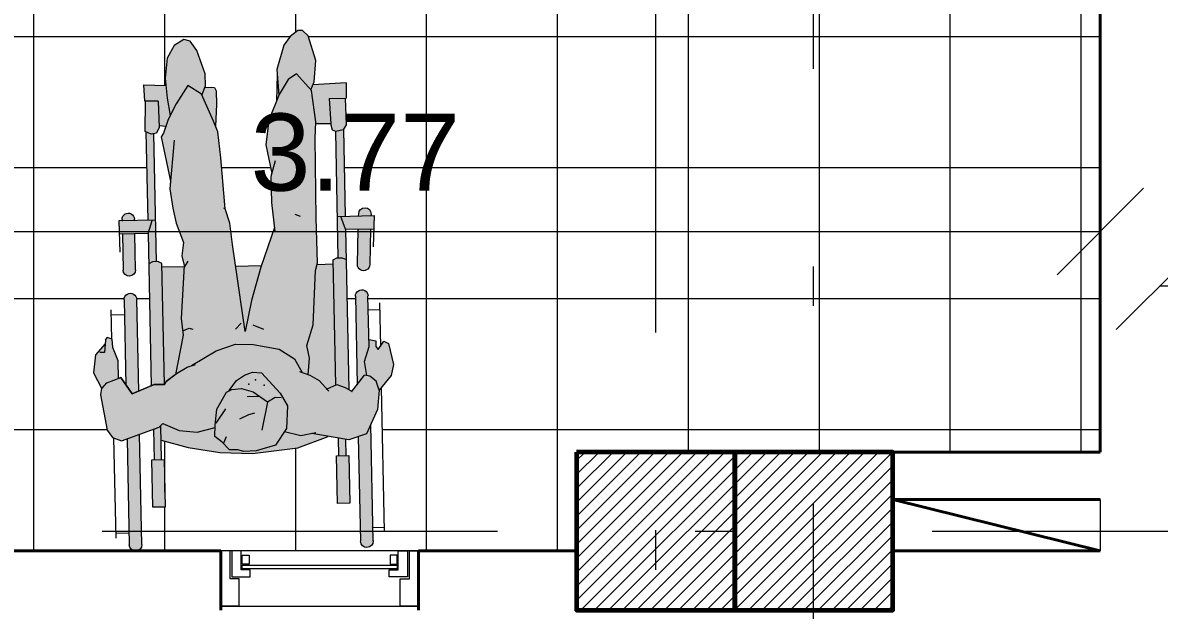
# Model space of a CAD drawing. Header units: inches. Extents: x 99003 to 99155, y 101852 to 101926.
# Drawn here: x 99043.391 to 99046.267, y 101884.755 to 101886.241 of the extents above; entities that cross this region are included whole.
import ezdxf

# ---------------------------------------------------------------- set-up
doc = ezdxf.new("R2010")
doc.units = ezdxf.units.IN
doc.header["$MEASUREMENT"] = 0
doc.linetypes.add('DASHDOTX2', pattern=[2, 1, -0.5, 0, -0.5])
for name, color, linetype, lineweight in [('A_CARP-MAD', 46, 'Continuous', 18), ('A_CARP-MET', 126, 'Continuous', 18), ('A_COLS', 1, 'Continuous', 60), ('A_EJES', 75, 'DASHDOTX2', 5), ('A_MUEB', 3, 'Continuous', 15), ('A_MURO', 7, 'Continuous', 40), ('A_PISO-ACHU', 251, 'Continuous', 0), ('A_TEXT-DIM', 54, 'Continuous', 13), ('A_VENT', 124, 'Continuous', 18), ('MUROS', 7, 'Continuous', 5)]:
    doc.layers.add(name, color=color, linetype=linetype, lineweight=lineweight)
doc.layers.add('SENALETICA Y PERSONAS', color=7, linetype='Continuous', lineweight=0, true_color=0x707070)
doc.styles.add('ARIAL', font='arial.ttf')
doc.dimstyles.new('BAN_REP_1-125', dxfattribs={"dimtxt": 0.195, "dimasz": 0.2188, "dimexe": 0.15, "dimexo": 0.03, "dimgap": 0.1, "dimtad": 1, "dimzin": 4, "dimdsep": 46, "dimtxsty": 'ARIAL', "dimblk": 'OBLIQUE', "dimcen": 0.1, "dimse1": 1, "dimse2": 1, "dimclrd": 256, "dimclre": 256, "dimclrt": 256, "dimadec": 0, "dimazin": 0, "dimtfac": 1, "dimtix": 1, "dimtofl": 0, "dimtmove": 1, "dimatfit": 3, "dimldrblk": 'OPEN90', "dimfxl": 1, "dimtolj": 1, "dimtzin": 0, "dimlwd": -1, "dimlwe": -1, "dimarcsym": 0})

# ---------------------------------------------------------------- blocks, each defined once
blk = doc.blocks.new('*U766')
at = {"layer": 'A_CARP-MAD'}
blk.add_lwpolyline([(0.1397, -0.0466), (0.0701, -0.0466), (0.0701, -0.0232), (0, -0.0232), (0, 0), (0.1397, 0)], dxfattribs=at)
for points in [[(0, -0.0279), (0.0652, -0.0279), (0.0652, -0.0744), (0.0479, -0.0744), (0.0479, -0.0511), (0, -0.0511)], [(0, -0.0279), (0.0652, -0.0279), (0.0652, -0.0744), (0.0479, -0.0744), (0.0479, -0.0511), (0, -0.0511)], [(0.0333, -0.0713), (0.0333, -0.0538), (0.0104, -0.0538), (0.0104, -0.0713)], [(0, -0.4721), (0.0652, -0.4721), (0.0652, -0.4256), (0.0479, -0.4256), (0.0479, -0.4489), (0, -0.4489)], [(0.0333, -0.4287), (0.0333, -0.4462), (0.0104, -0.4462), (0.0104, -0.4287)], [(0, -0.4768), (0, -0.5), (0.1397, -0.5), (0.1397, -0.4534), (0.0701, -0.4534), (0.0701, -0.4768)]]:
    blk.add_lwpolyline(points, close=True, dxfattribs=at)
at = {"layer": 'A_CARP-MET'}
blk.add_line((0.1397, -0.0466), (0.1397, 0), dxfattribs=at)
blk.add_lwpolyline([(0.0333, -0.0713), (0.0333, -0.0538), (0.0104, -0.0538), (0.0104, -0.0713)], close=True, dxfattribs=at)
at = {"layer": 'A_VENT'}
for p, q in [((0, -0.5), (0, 0)), ((0.1397, 0), (0.1397, -0.5))]:
    blk.add_line(p, q, dxfattribs=at)
blk.add_lwpolyline([(0.0361, -0.0538), (0.0361, -0.4462), (0.0454, -0.4462), (0.0454, -0.0538)], close=True, dxfattribs=at)
blk = doc.blocks.new('_Oblique')
at = {"color": 0, "linetype": 'ByBlock', "lineweight": -2}
blk.add_line((-0.5, -0.5), (0.5, 0.5), dxfattribs=at)
blk = doc.blocks.new('*D249')
at = {"layer": 'A_TEXT-DIM', "transparency": 16777216}
blk.add_line((99048.6672, 101885.5749), (99046.2672, 101885.5749), dxfattribs=at)
at = {"layer": 'DEFPOINTS', "color": 0, "transparency": 16777216}
for p in [(99046.2672, 101885.5749), (99048.6672, 101885.3574), (99046.2672, 101885.3304)]:
    blk.add_point(p, dxfattribs=at)
at = {"layer": 'A_TEXT-DIM', "transparency": 16777216, "xscale": 0.2188, "yscale": 0.2188, "zscale": 0.2188, "rotation": 180}
blk.add_blockref('_Oblique', (99046.2672, 101885.5749), dxfattribs=at)
at = {"layer": 'A_TEXT-DIM', "transparency": 16777216, "xscale": 0.2188, "yscale": 0.2188, "zscale": 0.2188}
blk.add_blockref('_Oblique', (99048.6672, 101885.5749), dxfattribs=at)
at = {"layer": 'A_TEXT-DIM', "transparency": 16777216, "insert": (99047.4672, 101885.7745), "char_height": 0.195, "attachment_point": 5, "style": 'ARIAL'}
blk.add_mtext('\\A1;2.40', dxfattribs=at)
blk = doc.blocks.new('_Open90')
at = {"color": 0, "linetype": 'ByBlock', "lineweight": -2}
for p, q in [((-0.5, 0.5), (0, 0)), ((0, 0), (-1, 0)), ((0, 0), (-0.5, -0.5))]:
    blk.add_line(p, q, dxfattribs=at)
blk = doc.blocks.new('PERSO-P6')
at = {"layer": 'A_MUEB', "true_color": 0xffffff}
h = blk.add_hatch(color=7, dxfattribs=at)
h.dxf.hatch_style = 2
h.paths.add_polyline_path([(0.8416, 0.0908), (0.8609, 0.106), (0.8743, 0.1236), (0.8739, 0.1346), (0.8614, 0.1476), (0.8047, 0.1635), (0.7558, 0.1589), (0.7372, 0.151), (0.7749, 0.1187), (0.762, 0.0989), (0.7282, 0.0775), (0.7265, 0.0767), (0.7857, 0.0738)])
h.paths.add_polyline_path([(0.8172, -0.1778), (0.8462, -0.1614), (0.859, -0.1391), (0.8552, -0.1244), (0.8336, -0.1092), (0.7796, -0.0918), (0.7516, -0.0911), (0.7303, -0.1002), (0.7325, -0.1011), (0.7535, -0.1316), (0.7114, -0.1595), (0.6849, -0.1738), (0.7252, -0.1798), (0.7708, -0.1837)])
h.paths.add_polyline_path([(0.1432, 0.2723), (0.1608, 0.2723), (0.1569, 0.2879), (0.1441, 0.2876), (0.1375, 0.2935), (0.1558, 0.3062), (0.1506, 0.3169), (0.1019, 0.3279), (0.077, 0.3215), (0.0434, 0.2938), (0.0642, 0.287), (0.0763, 0.2727), (0.0776, 0.2658), (0.1102, 0.261)])
h = blk.add_hatch(color=7, dxfattribs=at)
h.dxf.hatch_style = 1
h.paths.add_polyline_path([(-0.0341, -0.0857), (-0.0442, -0.1274), (-0.0397, -0.1681), (-0.0228, -0.2053), (-0.031, -0.2139), (-0.0607, -0.3012), (-0.0519, -0.322), (-0.0355, -0.3339), (0.0467, -0.3478), (0.0613, -0.345), (0.0974, -0.3628), (0.1389, -0.3569), (0.1636, -0.3346), (0.1719, -0.3338), (0.1775, -0.3298), (0.1734, -0.318), (0.1547, -0.3166), (0.1233, -0.3051), (0.083, -0.3057), (0.0849, -0.3004), (0.0473, -0.275), (0.0672, -0.2239), (0.0671, -0.2003), (0.0739, -0.1958), (0.0897, -0.1745), (0.1798, -0.1549), (0.2176, -0.1583), (0.336, -0.1493), (0.337, -0.1487), (0.337, -0.1493), (0.3397, -0.1491), (0.362, -0.1537), (0.3924, -0.1493), (0.4372, -0.1656), (0.4716, -0.1722), (0.5169, -0.1785), (0.5341, -0.1766), (0.6363, -0.1955), (0.6446, -0.1904), (0.6604, -0.1844), (0.6762, -0.1785), (0.6849, -0.1738), (0.7114, -0.1595), (0.7535, -0.1316), (0.7325, -0.1011), (0.6703, -0.0747), (0.6456, -0.0654), (0.5853, -0.0594), (0.4679, -0.0518), (0.4344, -0.0418), (0.3853, -0.0369), (0.1849, -0.0115), (0.2556, 0.0043), (0.3321, 0.027), (0.4225, 0.0606), (0.4799, 0.0548), (0.5401, 0.0549), (0.5472, 0.057), (0.6133, 0.0449), (0.6699, 0.0527), (0.7282, 0.0775), (0.762, 0.0989), (0.7749, 0.1187), (0.7357, 0.1523), (0.6637, 0.1604), (0.6259, 0.1585), (0.4422, 0.1568), (0.339, 0.158), (0.3219, 0.1527), (0.1972, 0.145), (0.1495, 0.1292), (0.1208, 0.1347), (0.0826, 0.1313), (0.0812, 0.1351), (0.0685, 0.1558), (0.0487, 0.1729), (0.0588, 0.1962), (0.0511, 0.2156), (0.0421, 0.2311), (0.0786, 0.2608), (0.0763, 0.2727), (0.0642, 0.287), (0.0434, 0.2938), (-0.0006, 0.289), (-0.0564, 0.2622), (-0.0691, 0.2213), (-0.0529, 0.1369), (-0.0579, 0.1114), (-0.0473, 0.0734), (-0.0776, 0.0521), (-0.0899, 0.0077), (-0.0907, -0.0206), (-0.0863, -0.0346), (-0.0861, -0.0534), (-0.0686, -0.0702), (-0.0549, -0.087)])
h = blk.add_hatch(color=7, dxfattribs=at)
h.dxf.hatch_style = 1
h.paths.add_polyline_path([(0.6496, -0.2322), (0.7191, -0.2299), (0.7186, -0.2009), (0.6584, -0.1999), (0.6449, -0.2061), (0.6428, -0.2184)])
h.paths.add_polyline_path([(0.7191, -0.2312), (0.7572, -0.233), (0.7541, -0.1823), (0.7252, -0.1798), (0.6849, -0.1738), (0.6762, -0.1785), (0.6604, -0.1844), (0.6621, -0.1999), (0.7186, -0.2009)])
h.paths.add_polyline_path([(0.7303, -0.1002), (0.7486, -0.0923), (0.7472, -0.0705), (0.7397, -0.0669), (0.708, -0.0665), (0.6585, -0.0702), (0.6703, -0.0747)])
h.paths.add_polyline_path([(0.7138, 0.0714), (0.7746, 0.0744), (0.7265, 0.0767)])
h.paths.add_polyline_path([(0.6588, 0.1601), (0.6637, 0.1604), (0.7357, 0.1523), (0.7372, 0.151), (0.7487, 0.1559), (0.7517, 0.2323), (0.7162, 0.2318), (0.7165, 0.1929), (0.6579, 0.1948)])
h.paths.add_polyline_path([(0.6403, 0.2059), (0.6404, 0.2059), (0.6434, 0.1983), (0.6579, 0.1948), (0.7165, 0.1929), (0.7162, 0.2296), (0.6549, 0.2304), (0.6439, 0.223)])
h.paths.add_polyline_path([(0.4451, 0.2059), (0.6403, 0.2059), (0.6439, 0.223), (0.6454, 0.224), (0.4451, 0.224)])
h.paths.add_polyline_path([(0.4451, -0.2305), (0.6487, -0.2305), (0.6428, -0.2184), (0.6438, -0.2124), (0.4451, -0.2124)])
h.paths.add_polyline_path([(0.3338, 0.2495), (0.4151, 0.2533), (0.4151, 0.2817), (0.3325, 0.2778, 1)])
h.paths.add_polyline_path([(0.4151, 0.2237), (0.4451, 0.2137), (0.4451, 0.224), (0.4451, 0.2902), (0.4151, 0.2886)])
h.paths.add_polyline_path([(0.4451, 0.2547), (0.4503, 0.2549, 1), (0.449, 0.2833), (0.4451, 0.2831)])
h.paths.add_polyline_path([(0.3499, 0.215), (0.3499, 0.2059), (0.4451, 0.2059), (0.4451, 0.2137), (0.4146, 0.2238), (0.3453, 0.2238)])
h = blk.add_hatch(color=7, dxfattribs=at)
h.dxf.hatch_style = 1
h.paths.add_polyline_path([(0.0473, -0.275), (0.0676, -0.2887), (0.2637, -0.2887, 1), (0.2637, -0.2596), (0.0533, -0.2596)])
h.paths.add_polyline_path([(-0.2997, -0.2596, 1), (-0.2997, -0.2887), (-0.0565, -0.2887), (-0.0466, -0.2596)])
h.paths.add_polyline_path([(0.1102, 0.261), (0.0776, 0.2658), (0.0786, 0.2608), (0.0569, 0.2432), (0.2607, 0.2432, 1), (0.2607, 0.2723), (0.1432, 0.2723)])
h.paths.add_polyline_path([(-0.3027, 0.2432), (-0.0623, 0.2432), (-0.0564, 0.2622), (-0.0353, 0.2723), (-0.3027, 0.2723, 1)])
h = blk.add_hatch(color=7, dxfattribs=at)
h.dxf.hatch_style = 1
h.paths.add_polyline_path([(0.0739, -0.1958), (0.0671, -0.2003), (0.3378, -0.2003), (0.337, -0.1493), (0.2176, -0.1583), (0.1798, -0.1549), (0.0897, -0.1745)])
h.paths.add_polyline_path([(-0.079, -0.1488), (-0.061, -0.2104), (-0.0277, -0.2104), (-0.0228, -0.2053), (-0.0397, -0.1681), (-0.0442, -0.1274), (-0.0341, -0.0857), (-0.0549, -0.087), (-0.0686, -0.0702), (-0.0861, -0.0534), (-0.0863, -0.0346), (-0.0907, -0.0206), (-0.0899, 0.0077), (-0.0776, 0.0521), (-0.0473, 0.0734), (-0.0579, 0.1114), (-0.0529, 0.1369), (-0.06, 0.1739), (-0.0847, 0.1034), (-0.096, -0.0011), (-0.0919, -0.0756)])
h.paths.add_polyline_path([(0.0672, -0.2239), (0.0647, -0.2304), (0.3453, -0.2304), (0.3499, -0.2216), (0.3499, -0.2091), (0.3453, -0.2003), (0.0671, -0.2003), (0.0671, -0.2003)])
h.paths.add_polyline_path([(-0.1054, -0.2267), (-0.0354, -0.2267), (-0.031, -0.2139), (-0.0277, -0.2104), (-0.1054, -0.2104)])
h.paths.add_polyline_path([(-0.2146, -0.2325), (-0.1054, -0.2325), (-0.1054, -0.2044), (-0.2146, -0.2044)])
h.paths.add_polyline_path([(0.0511, 0.2156), (0.0588, 0.1962), (0.0578, 0.1938), (0.3453, 0.1938), (0.3499, 0.2026), (0.3499, 0.215), (0.3453, 0.2238), (0.0463, 0.2238)])
h.paths.add_polyline_path([(-0.1054, 0.1979), (-0.0646, 0.1979), (-0.0677, 0.2142), (-0.1054, 0.2142)])
h.paths.add_polyline_path([(-0.2146, 0.1921), (-0.1054, 0.1921), (-0.1054, 0.2202), (-0.2146, 0.2202)])
h = blk.add_hatch(color=7, dxfattribs=at)
h.dxf.hatch_style = 1
h.paths.add_polyline_path([(0.1849, -0.0115), (0.3357, -0.0307), (0.3361, 0.0284), (0.3321, 0.027), (0.2556, 0.0043)])
h.paths.add_polyline_path([(0.0487, 0.1729), (0.0685, 0.1558), (0.0812, 0.1351), (0.0826, 0.1313), (0.1208, 0.1347), (0.1495, 0.1292), (0.1972, 0.145), (0.3219, 0.1527), (0.3356, 0.157), (0.3361, 0.1938), (0.0578, 0.1938)])
h = blk.add_hatch(color=7, dxfattribs=at)
h.dxf.hatch_style = 1
h.paths.add_polyline_path([(0.3499, -0.2216), (0.3453, -0.2304), (0.4151, -0.2304), (0.4151, -0.2965), (0.4451, -0.2967), (0.4451, -0.2124), (0.3499, -0.2124)])
h.paths.add_polyline_path([(0.332, -0.2896), (0.4151, -0.2896), (0.4151, -0.2612), (0.332, -0.2612, 1)])
h.paths.add_polyline_path([(0.4451, -0.2896), (0.4486, -0.2896, 1), (0.4486, -0.2612), (0.4451, -0.2612)])
at = {"layer": 'A_MUEB'}
for p, q in [((0.077, 0.3215), (0.0434, 0.2938)), ((0.1019, 0.3279), (0.077, 0.3215)), ((0.1506, 0.3169), (0.1019, 0.3279)), ((0.1558, 0.3062), (0.1506, 0.3169)), ((0.049, 0.2985), (-0.2807, 0.2985)), ((-0.2722, 0.2985), (-0.2722, 0.2723)), ((-0.0006, 0.289), (-0.0564, 0.2622)), ((0.0434, 0.2938), (-0.0006, 0.289)), ((0.0434, 0.2938), (0.0642, 0.287)), ((0.1375, 0.2935), (0.1558, 0.3062)), ((0.1441, 0.2876), (0.1375, 0.2935)), ((0.1569, 0.2879), (0.1441, 0.2876)), ((0.2442, 0.2985), (0.1447, 0.2985)), ((0.1607, 0.2726), (0.1569, 0.2879)), ((0.229, 0.2723), (0.229, 0.2985)), ((0.4451, 0.2902), (0.3735, 0.2863)), ((0.4151, 0.2238), (0.4151, 0.2886)), ((0.4451, 0.2057), (0.4451, 0.2902)), ((-0.3027, 0.2723), (-0.0353, 0.2723)), ((-0.0564, 0.2622), (-0.0691, 0.2213)), ((0.0642, 0.287), (0.0763, 0.2727)), ((0.0763, 0.2727), (0.0786, 0.2608)), ((0.0779, 0.2658), (0.1102, 0.261)), ((0.1102, 0.261), (0.1443, 0.2727)), ((0.1432, 0.2723), (0.2607, 0.2723)), ((0.4151, 0.2817), (0.3325, 0.2778)), ((0.449, 0.2833), (0.4451, 0.2831)), ((-0.0623, 0.2432), (-0.3027, 0.2432)), ((0.0409, 0.2301), (0.0786, 0.2608)), ((0.2607, 0.2432), (0.0569, 0.2432)), ((0.3338, 0.2495), (0.415, 0.2533)), ((0.4451, 0.2547), (0.4503, 0.2549)), ((-0.2146, 0.2202), (-0.2146, 0.1921)), ((-0.1054, 0.2202), (-0.2146, 0.2202)), ((-0.1054, 0.1921), (-0.1054, 0.2202)), ((-0.1054, 0.2142), (-0.0677, 0.2142)), ((-0.0691, 0.2213), (-0.0529, 0.1369)), ((0.0511, 0.2156), (0.0421, 0.2311)), ((0.4151, 0.2238), (0.0463, 0.2238)), ((0.0588, 0.1962), (0.0511, 0.2156)), ((0.3499, 0.215), (0.3453, 0.2238)), ((0.3499, 0.2026), (0.3499, 0.215)), ((0.4153, 0.2236), (0.4445, 0.2138)), ((0.6454, 0.224), (0.4451, 0.224)), ((0.6439, 0.223), (0.6403, 0.2059)), ((0.6549, 0.2304), (0.6439, 0.223)), ((0.7162, 0.2296), (0.6549, 0.2304)), ((0.7517, 0.2323), (0.7162, 0.2318)), ((0.7165, 0.1929), (0.7162, 0.2318)), ((0.7517, 0.2323), (0.7487, 0.1559)), ((-0.2146, 0.1921), (-0.1054, 0.1921)), ((-0.1053, 0.1979), (-0.0646, 0.1979)), ((0.0485, 0.1725), (0.0588, 0.1962)), ((0.0578, 0.1938), (0.3453, 0.1938)), ((0.3356, 0.157), (0.3361, 0.1939)), ((0.3453, 0.1938), (0.3499, 0.2026)), ((0.3499, 0.2059), (0.6404, 0.2059)), ((0.6404, 0.2059), (0.6434, 0.1983)), ((0.6434, 0.1983), (0.6579, 0.1948)), ((0.6579, 0.1948), (0.6588, 0.1601)), ((0.7165, 0.1929), (0.6579, 0.1948)), ((-0.0847, 0.1034), (-0.06, 0.1739)), ((0.0685, 0.1558), (0.0435, 0.1773)), ((0.3219, 0.1527), (0.339, 0.158)), ((0.339, 0.158), (0.4422, 0.1568)), ((0.4422, 0.1568), (0.6259, 0.1585)), ((0.6259, 0.1585), (0.6637, 0.1604)), ((0.6637, 0.1604), (0.7357, 0.1523)), ((0.7372, 0.151), (0.7558, 0.1589)), ((0.7558, 0.1589), (0.8047, 0.1635)), ((0.8047, 0.1635), (0.8614, 0.1476)), ((-0.0511, 0.1458), (-0.0579, 0.1114)), ((0.0812, 0.1351), (0.0685, 0.1558)), ((0.0901, 0.1108), (0.0812, 0.1351)), ((0.0826, 0.1313), (0.1208, 0.1347)), ((0.1208, 0.1347), (0.1495, 0.1292)), ((0.1495, 0.1292), (0.1972, 0.145)), ((0.1972, 0.145), (0.3219, 0.1527)), ((0.7357, 0.1523), (0.7749, 0.1187)), ((0.8614, 0.1476), (0.8739, 0.1346)), ((0.8739, 0.1346), (0.8743, 0.1236)), ((-0.0579, 0.1114), (-0.0473, 0.0734)), ((0.1198, 0.1006), (0.0878, 0.1171)), ((0.4465, 0.1212), (0.4517, 0.1091)), ((0.7749, 0.1187), (0.762, 0.0989)), ((0.8609, 0.106), (0.8416, 0.0908)), ((0.8743, 0.1236), (0.8609, 0.106)), ((-0.096, -0.0011), (-0.0847, 0.1034)), ((-0.04, 0.0785), (-0.0776, 0.0521)), ((0.0124, 0.0821), (-0.04, 0.0785)), ((0.0414, 0.0653), (0.0124, 0.0821)), ((0.1426, 0.0654), (0.1198, 0.1006)), ((0.762, 0.0989), (0.7282, 0.0775)), ((0.8416, 0.0908), (0.7857, 0.0738)), ((0.0222, 0.0358), (0.0329, 0.0541)), ((0.0329, 0.0541), (0.0316, 0.0674)), ((0.0894, 0.0234), (0.0414, 0.0653)), ((0.1551, 0.0059), (0.1426, 0.0654)), ((0.4225, 0.0606), (0.3321, 0.027)), ((0.4799, 0.0548), (0.4131, 0.0615)), ((0.5401, 0.0549), (0.4799, 0.0548)), ((0.5758, 0.0657), (0.5401, 0.0549)), ((0.6133, 0.0449), (0.5472, 0.057)), ((0.6699, 0.0527), (0.6133, 0.0449)), ((0.7282, 0.0775), (0.6699, 0.0527)), ((0.7746, 0.0744), (0.7136, 0.0713)), ((0.7857, 0.0738), (0.7265, 0.0767)), ((-0.0776, 0.0521), (-0.0899, 0.0077)), ((0.0213, 0.0363), (-0.0425, 0.0219)), ((0.046, 0.0034), (0.0222, 0.0358)), ((0.1889, 0.0311), (0.1992, 0.0068)), ((0.3321, 0.027), (0.2556, 0.0043)), ((0.3357, -0.0307), (0.3361, 0.0284)), ((-0.0899, 0.0077), (-0.0907, -0.0206)), ((-0.0063, -0.0075), (-0.0023, 0.0063)), ((0.0355, -0.0105), (0.0356, 0.0164)), ((0.0539, -0.0233), (0.046, 0.0034)), ((0.0846, -0.0153), (0.0915, 0.003)), ((0.0915, 0.003), (0.0894, 0.0234)), ((0.156, -0.0347), (0.1551, 0.0059)), ((0.2556, 0.0043), (0.1849, -0.0115)), ((-0.0919, -0.0756), (-0.096, -0.0011)), ((-0.0907, -0.0206), (-0.0863, -0.0346)), ((-0.0153, -0.0287), (-0.0063, -0.0075)), ((0.052, -0.0454), (0.0539, -0.0233)), ((0.0727, -0.0341), (0.0846, -0.0153)), ((0.1849, -0.0115), (0.3853, -0.0369)), ((0.2047, -0.0203), (0.1911, -0.0337)), ((-0.0863, -0.0346), (-0.0861, -0.0534)), ((0.0463, -0.0578), (0.052, -0.0454)), ((0.0504, -0.0515), (0.0727, -0.0341)), ((0.1423, -0.0791), (0.156, -0.0347)), ((0.3853, -0.0369), (0.4344, -0.0418)), ((0.4344, -0.0418), (0.4679, -0.0518)), ((0.4679, -0.0518), (0.5853, -0.0594)), ((0.4679, -0.0518), (0.4698, -0.0552)), ((-0.079, -0.1488), (-0.0919, -0.0756)), ((-0.0861, -0.0534), (-0.0686, -0.0702)), ((-0.07, -0.0664), (-0.0555, -0.0601)), ((-0.0686, -0.0702), (-0.0549, -0.087)), ((0.0079, -0.0612), (-0.0246, -0.0835)), ((0.0076, -0.0807), (0.0463, -0.0578)), ((0.5853, -0.0594), (0.6456, -0.0654)), ((0.6456, -0.0654), (0.6703, -0.0747)), ((0.708, -0.0665), (0.6585, -0.0702)), ((0.6703, -0.0747), (0.7325, -0.1011)), ((0.7397, -0.0669), (0.708, -0.0665)), ((0.7472, -0.0705), (0.7397, -0.0669)), ((0.7486, -0.0923), (0.7472, -0.0705)), ((-0.0549, -0.087), (-0.029, -0.0854)), ((-0.0442, -0.1274), (-0.0341, -0.0857)), ((-0.029, -0.0854), (0.0076, -0.0807)), ((0.1093, -0.1372), (0.1423, -0.0791)), ((0.7303, -0.1002), (0.7516, -0.0911)), ((0.7325, -0.1011), (0.7535, -0.1316)), ((0.7516, -0.0911), (0.7796, -0.0918)), ((0.7796, -0.0918), (0.8336, -0.1092)), ((-0.0397, -0.1681), (-0.0442, -0.1274)), ((0.1057, -0.1471), (0.1116, -0.1274)), ((0.8336, -0.1092), (0.8552, -0.1244)), ((0.8552, -0.1244), (0.859, -0.1391)), ((-0.061, -0.2104), (-0.079, -0.1488)), ((0.1798, -0.1549), (0.0897, -0.1745)), ((0.0916, -0.1719), (0.1057, -0.1471)), ((0.2176, -0.1583), (0.1798, -0.1549)), ((0.1892, -0.1551), (0.1951, -0.1406)), ((0.1951, -0.1406), (0.1925, -0.1319)), ((0.3397, -0.1491), (0.2176, -0.1583)), ((0.3495, -0.1406), (0.336, -0.1493)), ((0.3378, -0.2003), (0.337, -0.1493)), ((0.362, -0.1537), (0.3397, -0.1491)), ((0.3924, -0.1493), (0.362, -0.1537)), ((0.4372, -0.1656), (0.3924, -0.1493)), ((0.7535, -0.1316), (0.7114, -0.1595)), ((0.859, -0.1391), (0.8462, -0.1614)), ((-0.0228, -0.2053), (-0.0397, -0.1681)), ((0.0739, -0.1958), (0.0916, -0.1719)), ((0.4716, -0.1722), (0.4372, -0.1656)), ((0.5169, -0.1785), (0.4716, -0.1722)), ((0.6283, -0.1663), (0.5169, -0.1785)), ((0.6363, -0.1955), (0.5341, -0.1766)), ((0.6762, -0.1785), (0.6446, -0.1904)), ((0.7114, -0.1595), (0.6762, -0.1785)), ((0.7252, -0.1798), (0.6849, -0.1738)), ((0.7708, -0.1837), (0.7252, -0.1798)), ((0.7572, -0.233), (0.7541, -0.1823)), ((0.8172, -0.1778), (0.7708, -0.1837)), ((0.8462, -0.1614), (0.8172, -0.1778)), ((-0.1054, -0.2044), (-0.2146, -0.2044)), ((-0.2146, -0.2044), (-0.2146, -0.2325)), ((-0.1054, -0.2325), (-0.1054, -0.2044)), ((-0.031, -0.2139), (-0.0228, -0.2053)), ((0.0671, -0.2003), (0.0739, -0.1958)), ((0.0672, -0.2239), (0.0671, -0.2003)), ((0.0671, -0.2003), (0.3453, -0.2003)), ((0.3453, -0.2003), (0.3499, -0.2091)), ((0.3499, -0.2091), (0.3499, -0.2216)), ((0.6446, -0.1904), (0.6363, -0.1955)), ((0.6449, -0.2061), (0.6428, -0.2184)), ((0.6584, -0.1999), (0.6449, -0.2061)), ((0.7186, -0.2009), (0.6584, -0.1999)), ((0.6604, -0.1844), (0.6621, -0.1999)), ((0.7186, -0.2009), (0.7191, -0.2312)), ((-0.2146, -0.2325), (-0.1054, -0.2325)), ((-0.1054, -0.2104), (-0.0277, -0.2104)), ((-0.1053, -0.2267), (-0.0354, -0.2267)), ((-0.0607, -0.3012), (-0.031, -0.2139)), ((0.0473, -0.275), (0.0672, -0.2239)), ((0.4151, -0.2304), (0.0647, -0.2304)), ((0.3499, -0.2216), (0.3453, -0.2304)), ((0.3504, -0.2124), (0.6438, -0.2124)), ((0.4151, -0.2303), (0.4151, -0.2965)), ((0.4153, -0.2301), (0.4445, -0.2204)), ((0.4451, -0.2122), (0.4451, -0.2967)), ((0.6487, -0.2305), (0.4451, -0.2305)), ((0.6428, -0.2184), (0.6496, -0.2322)), ((0.6496, -0.2322), (0.7191, -0.2299)), ((0.7191, -0.2312), (0.7572, -0.233)), ((-0.2997, -0.2596), (-0.0466, -0.2596)), ((0.0533, -0.2596), (0.2637, -0.2596)), ((0.332, -0.2612), (0.4151, -0.2612)), ((0.4451, -0.2612), (0.4486, -0.2612)), ((0.0849, -0.3004), (0.0473, -0.275)), ((-0.0565, -0.2887), (-0.2997, -0.2887)), ((-0.2724, -0.3195), (-0.2724, -0.2887)), ((-0.0519, -0.322), (-0.0607, -0.3012)), ((0.2637, -0.2887), (0.0676, -0.2887)), ((0.0738, -0.3322), (0.0849, -0.3004)), ((0.083, -0.3057), (0.1233, -0.3051)), ((0.1233, -0.3051), (0.1547, -0.3166)), ((0.2298, -0.3195), (0.2298, -0.2887)), ((0.4151, -0.2896), (0.332, -0.2896)), ((0.4451, -0.2967), (0.3734, -0.2962)), ((0.4486, -0.2896), (0.4448, -0.2896)), ((-0.053, -0.3195), (-0.2836, -0.3195)), ((-0.0355, -0.3339), (-0.0519, -0.322)), ((0.0467, -0.3478), (-0.0355, -0.3339)), ((0.062, -0.3437), (0.0738, -0.3322)), ((0.1636, -0.3346), (0.1389, -0.3569)), ((0.1437, -0.3365), (0.1434, -0.3471)), ((0.1719, -0.3338), (0.1437, -0.3365)), ((0.1547, -0.3166), (0.1734, -0.318)), ((0.1719, -0.3338), (0.1775, -0.3298)), ((0.1734, -0.318), (0.1775, -0.3298)), ((0.2414, -0.3195), (0.1739, -0.3195)), ((0.0613, -0.345), (0.0467, -0.3478)), ((0.0974, -0.3628), (0.0613, -0.345)), ((0.1389, -0.3569), (0.0974, -0.3628))]:
    blk.add_line(p, q, dxfattribs=at)
for points in [[(0.6849, -0.1738), (0.6762, -0.1785), (0.6604, -0.1844), (0.6446, -0.1904), (0.6363, -0.1955), (0.5341, -0.1766), (0.5169, -0.1785), (0.4716, -0.1722), (0.4372, -0.1656), (0.3924, -0.1493), (0.362, -0.1537), (0.3397, -0.1491), (0.2176, -0.1583), (0.1798, -0.1549), (0.0897, -0.1745)], [(0.0897, -0.1745), (0.0739, -0.1958), (0.0671, -0.2003), (0.0672, -0.2239), (0.0473, -0.275), (0.0849, -0.3004), (0.083, -0.3057), (0.1233, -0.3051)]]:
    blk.add_lwpolyline(points, dxfattribs=at)
for centre, radius, start, end in [((-0.3027, 0.2578), 0.0146, 90, 270), ((0.2607, 0.2578), 0.0146, 270, 90), ((0.3332, 0.2637), 0.0142, 92.6629, 272.6629), ((0.4496, 0.2691), 0.0142, 272.6629, 92.6629), ((-0.2997, -0.2742), 0.0146, 90, 270), ((0.2637, -0.2742), 0.0146, 270, 90), ((0.332, -0.2754), 0.0142, 90, 270), ((0.4486, -0.2754), 0.0142, 270, 90)]:
    blk.add_arc(centre, radius, start, end, dxfattribs=at)
for p in [(0.0608, 0.0293), (0.0737, 0.0094), (0.0637, -0.0063)]:
    blk.add_point(p, dxfattribs=at)
blk = doc.blocks.new('*D417')
at = {"layer": 'A_TEXT-DIM', "transparency": 16777216}
blk.add_line((99042.3475, 101885.7132), (99046.1172, 101885.7132), dxfattribs=at)
at = {"layer": 'DEFPOINTS', "color": 0, "transparency": 16777216}
for p in [(99046.1172, 101885.7132), (99046.1172, 101885.1555), (99042.3475, 101884.9054)]:
    blk.add_point(p, dxfattribs=at)
at = {"layer": 'A_TEXT-DIM', "transparency": 16777216, "xscale": 0.2188, "yscale": 0.2188, "zscale": 0.2188, "rotation": 180}
blk.add_blockref('_Oblique', (99042.3475, 101885.7132), dxfattribs=at)
at = {"layer": 'A_TEXT-DIM', "transparency": 16777216, "xscale": 0.2188, "yscale": 0.2188, "zscale": 0.2188}
blk.add_blockref('_Oblique', (99046.1172, 101885.7132), dxfattribs=at)
at = {"layer": 'A_TEXT-DIM', "transparency": 16777216, "insert": (99044.2324, 101885.9128), "char_height": 0.195, "attachment_point": 5, "style": 'ARIAL'}
blk.add_mtext('\\A1;3.77', dxfattribs=at)

msp = doc.modelspace()

# ---------------------------------------------------------------- hatches: boundary and pattern name
at = {"layer": 'A_PISO-ACHU'}
h = msp.add_hatch(dxfattribs=at)
h.set_pattern_fill('NET', color=256, scale=2.65, angle=360)
h.paths.add_polyline_path([(99046.1172, 101887.0054), (99045.5922, 101887.0054), (99044.5922, 101887.0054), (99042.3475, 101887.0054), (99042.3475, 101885.8054), (99042.3575, 101885.8054), (99042.3575, 101885.7854), (99042.3675, 101885.7854, -0.414214), (99042.4275, 101885.7254), (99042.4275, 101885.4941), (99042.6626, 101885.579, -0.120571), (99042.7813, 101885.5795, -0.049178), (99042.9131, 101885.5315, -0.296586), (99042.9835, 101885.4054, -0.296586), (99042.9131, 101885.2794, -0.049178), (99042.7813, 101885.2313, -0.120571), (99042.6626, 101885.2318), (99042.4275, 101885.3167), (99042.4275, 101885.0454, -0.414214), (99042.3675, 101884.9854), (99042.3575, 101884.9854), (99042.3575, 101884.9654), (99042.3475, 101884.9654), (99042.3475, 101884.9054), (99042.3707, 101884.9054), (99042.4272, 101884.9054), (99042.4272, 101884.9154), (99042.4472, 101884.9154), (99042.4472, 101884.9254, -0.414214), (99042.5072, 101884.9854), (99042.7722, 101884.9854), (99042.7722, 101884.9954), (99042.9222, 101884.9954), (99042.9222, 101884.9854), (99043.1872, 101884.9854, -0.414214), (99043.2472, 101884.9254), (99043.2472, 101884.9154), (99043.2672, 101884.9154), (99043.2672, 101884.9054), (99043.6775, 101884.9054, -0.430158), (99043.6602, 101884.9211), (99043.6596, 101884.951), (99043.6258, 101884.9503), (99043.6208, 101885.1917), (99043.618, 101885.1928), (99043.6045, 101885.2106), (99043.5873, 101885.3006), (99043.59, 101885.3168), (99043.5697, 101885.3561), (99043.5752, 101885.4019), (99043.5992, 101885.4295), (99043.5999, 101885.4386), (99043.6042, 101885.4449), (99043.6155, 101885.4412), (99043.6143, 101885.5027), (99043.648, 101885.5034), (99043.6473, 101885.5407, -0.999929), (99043.6794, 101885.5414), (99043.6842, 101885.3099), (99043.7161, 101885.3231), (99043.708, 101885.7085), (99043.6741, 101885.7078), (99043.676, 101885.6164, -0.999939), (99043.6448, 101885.6158), (99043.6429, 101885.7072), (99043.6353, 101885.707), (99043.6344, 101885.7399), (99043.6422, 101885.7401), (99043.6421, 101885.744, -1.000092), (99043.6733, 101885.7447), (99043.6734, 101885.7408), (99043.7071, 101885.7415), (99043.7024, 101885.9654), (99043.7005, 101885.9663), (99043.7015, 101886.0429), (99043.7001, 101886.0428), (99043.6972, 101886.0847), (99043.753, 101886.0824), (99043.7511, 101886.1007), (99043.7565, 101886.1519), (99043.7739, 101886.1842), (99043.7982, 101886.1988), (99043.8143, 101886.1949), (99043.8316, 101886.1716), (99043.8519, 101886.1125), (99043.8536, 101886.0784), (99043.8761, 101886.0775), (99043.8802, 101886.0692), (99043.8815, 101886.0344), (99043.8785, 101885.9799), (99043.8841, 101885.9659), (99043.8921, 101885.8996), (99043.9032, 101885.7707), (99043.9149, 101885.7341), (99043.9214, 101885.6802), (99043.9294, 101885.6258), (99043.9944, 101885.6276), (99044.0278, 101885.7234), (99044.0201, 101885.7863), (99044.0188, 101885.8526), (99044.021, 101885.8604), (99044.0061, 101885.9328), (99044.0134, 101885.9953), (99044.0329, 101886.044), (99044.0348, 101886.1109), (99044.034, 101886.1231), (99044.0514, 101886.185), (99044.0676, 101886.2065), (99044.0867, 101886.2217), (99044.0988, 101886.2215), (99044.1134, 101886.208), (99044.1322, 101886.146), (99044.1282, 101886.0921), (99044.1251, 101886.0843), (99044.2091, 101886.0894), (99044.2093, 101886.0503), (99044.2069, 101886.0503), (99044.2092, 101885.9829), (99044.2024, 101885.9722), (99044.207, 101885.7519), (99044.2407, 101885.7526), (99044.2408, 101885.7584, -1), (99044.2721, 101885.7576), (99044.272, 101885.7533), (99044.2798, 101885.7535), (99044.2787, 101885.7205), (99044.2711, 101885.7203), (99044.2688, 101885.6294, -1), (99044.2376, 101885.6302), (99044.2399, 101885.7197), (99044.2075, 101885.719), (99044.216, 101885.3134), (99044.224, 101885.309), (99044.237, 101885.3255), (99044.2323, 101885.5496, -0.999931), (99044.2644, 101885.5502), (99044.2651, 101885.5154), (99044.2939, 101885.5161), (99044.2958, 101885.4233), (99044.304, 101885.4357), (99044.3159, 101885.4303), (99044.3291, 101885.3769), (99044.3227, 101885.3495), (99044.298, 101885.3181), (99044.3054, 101884.9648), (99044.2767, 101884.9642), (99044.2774, 101884.9307, -0.999929), (99044.2453, 101884.93), (99044.2397, 101885.1944), (99044.2159, 101885.1864), (99044.208, 101885.1878), (99044.2089, 101885.1464), (99044.2155, 101885.1465), (99044.218, 101885.0264), (99044.1871, 101885.0258), (99044.1846, 101885.1458), (99044.1909, 101885.146), (99044.19, 101885.1908), (99044.1636, 101885.1953), (99044.0866, 101885.1666), (99043.9719, 101885.1517), (99043.8899, 101885.1545), (99043.8091, 101885.167), (99043.7409, 101885.1854), (99043.742, 101885.1366), (99043.7485, 101885.1367), (99043.751, 101885.0166), (99043.7202, 101885.016), (99043.7177, 101885.1361), (99043.724, 101885.1362), (99043.7224, 101885.2131), (99043.6865, 101885.2001), (99043.6923, 101884.9218, -0.398488), (99043.6775, 101884.9054), (99043.8922, 101884.9054), (99043.9155, 101884.9054), (99044.3922, 101884.9054), (99044.7922, 101884.9054), (99044.7922, 101885.1555), (99045.1922, 101885.1555), (99045.5922, 101885.1555), (99046.1172, 101885.1555)])
h.paths.add_polyline_path([(99042.7596, 101886.2666, -0.151013), (99042.654, 101886.1715, -0.120701), (99042.5554, 101886.1526, -0.072343), (99042.5142, 101886.1613), (99042.5387, 101886.1546), (99042.5743, 101886.1525), (99042.6143, 101886.1579), (99042.667, 101886.178), (99042.7009, 101886.2001), (99042.7245, 101886.2211), (99042.7554, 101886.2598), (99042.7679, 101886.2815), (99042.7844, 101886.3209), (99042.7945, 101886.3612), (99042.7986, 101886.4094), (99042.7986, 101886.4096, -0.13589)], flags=16)
h.paths.add_polyline_path([(99042.7984, 101886.4187), (99042.7956, 101886.4501), (99042.7812, 101886.5061), (99042.7631, 101886.5452), (99042.7343, 101886.5862), (99042.7118, 101886.6088), (99042.6799, 101886.6324), (99042.642, 101886.6514), (99042.5958, 101886.6635), (99042.5404, 101886.6635), (99042.507, 101886.6537, -0.085647), (99042.5554, 101886.6653, -0.120701), (99042.654, 101886.6463, -0.151013), (99042.7596, 101886.5513, -0.126314)], flags=16)
edge = h.paths.add_edge_path(flags=16)
edge.add_ellipse((99042.4361, 101886.4089), major_axis=(-0.0433, 0), ratio=0.536655, start_angle=-90, end_angle=89.9615, ccw=False)
edge.add_line((99042.4361, 101886.4322), (99042.4148, 101886.4322))
edge.add_ellipse((99042.4148, 101886.4089), major_axis=(0.0433, 0), ratio=0.536655, start_angle=90, end_angle=270.0385)
edge.add_line((99042.4148, 101886.3857), (99042.4361, 101886.3857))
edge = h.paths.add_edge_path(flags=16)
edge.add_line((99042.4362, 101886.3857), (99042.4362, 101886.3912))
edge.add_ellipse((99042.4361, 101886.4089), major_axis=(-0.0196, 0), ratio=0.90251, start_angle=269.9149, end_angle=450.0851, ccw=False)
edge.add_line((99042.4362, 101886.4266), (99042.4362, 101886.4322))
edge.add_line((99042.4362, 101886.4322), (99042.5358, 101886.4202))
edge.add_arc((99042.5656, 101886.4089), 0.0319, -159.322, 159.322, ccw=False)
edge.add_line((99042.5358, 101886.3977), (99042.4362, 101886.3857))
h.paths.add_polyline_path([(99042.5456, 101886.3991, 0.688807), (99042.5456, 101886.4188, -4.310265)], flags=0)
h = msp.add_hatch(dxfattribs=at)
h.set_pattern_fill('ANSI31', color=256, scale=0.2)
h.set_pattern_definition([(45, (0, -2e-07), (-0.0176776695297, 0.0176776695297), [])])
h.paths.add_polyline_path([(99039.5407, 101885.1555), (99039.5407, 101884.7555), (99039.9407, 101884.7555), (99039.9407, 101885.1555)])
h.paths.add_polyline_path([(99035.0657, 101885.1554), (99035.0657, 101884.7554), (99035.4657, 101884.7554), (99035.4657, 101885.1554)])
h.paths.add_polyline_path([(99044.7922, 101885.1555), (99044.7922, 101884.7555), (99045.1922, 101884.7555), (99045.1922, 101885.1555)])
h.paths.add_polyline_path([(99045.1922, 101885.1555), (99045.1922, 101884.7555), (99045.5922, 101884.7555), (99045.5922, 101885.1555)])

# ---------------------------------------------------------------- linework, layer by layer
at = {"layer": 'A_COLS'}
for points in [[(99044.7922, 101885.1555), (99044.7922, 101884.7555), (99045.1922, 101884.7555), (99045.1922, 101885.1555)], [(99045.1922, 101885.1555), (99045.1922, 101884.7555), (99045.5922, 101884.7555), (99045.5922, 101885.1555)]]:
    msp.add_lwpolyline(points, close=True, dxfattribs=at)
at = {"layer": 'A_EJES'}
for p, q in [((99045.3904, 101922.8252), (99045.3904, 101881.9951)), ((99044.9922, 101896.9579), (99044.9922, 101881.9951)), ((99030.9919, 101884.9554), (99058.7884, 101884.9554))]:
    msp.add_line(p, q, dxfattribs=at)
at = {"layer": 'A_MURO'}
for p, q in [((99046.1172, 101887.0054), (99046.1172, 101885.1555)), ((99045.5922, 101885.1555), (99046.1172, 101885.1555)), ((99045.5922, 101885.0355), (99046.1172, 101885.0355)), ((99042.8475, 101884.9054), (99043.8922, 101884.9054)), ((99043.8922, 101884.9054), (99043.8922, 101884.7554)), ((99044.3922, 101884.9054), (99044.7922, 101884.9054)), ((99044.3922, 101884.9054), (99044.3922, 101884.7554)), ((99046.1172, 101884.9054), (99045.5922, 101884.9054))]:
    msp.add_line(p, q, dxfattribs=at)
at = {"layer": 'A_MURO', "color": 8}
msp.add_line((99045.5922, 101885.0355), (99046.1172, 101884.9054), dxfattribs=at)
at = {"layer": 'MUROS'}
for p in [(99046.1172, 101885.0355), (99046.1172, 101885.0305)]:
    msp.add_line(p, (99046.1172, 101884.9054), dxfattribs=at)

# ---------------------------------------------------------------- block references
at = {"layer": 'A_VENT', "xscale": -1, "rotation": 90}
msp.add_blockref('*U766', (99043.8922, 101884.9054), dxfattribs=at)
at = {"layer": 'SENALETICA Y PERSONAS', "xscale": -1.099999999999914, "yscale": 1.099999999999914, "zscale": 1.099999999999914, "rotation": 271.20023899239}
msp.add_blockref('PERSO-P6', (99043.9709, 101885.2573), dxfattribs=at)

# ---------------------------------------------------------------- dimensions: what is measured, and where the dimension line sits
at = {"layer": 'A_TEXT-DIM'}
for base, p1, p2, picture, middle in [((99046.1172, 101885.7132), (99042.3475, 101884.9054), (99046.1172, 101885.1555), '*D417', (99044.2324, 101885.9128)), ((99046.2672, 101885.5749), (99048.6672, 101885.3574), (99046.2672, 101885.3304), '*D249', (99047.4672, 101885.7745))]:
    dim = msp.add_linear_dim(base=base, p1=p1, p2=p2, dimstyle='BAN_REP_1-125', dxfattribs=at)
    dim.commit()
    dim.dimension.update_dxf_attribs({"geometry": picture, "text_midpoint": middle})

doc.saveas('drawing.dxf')
